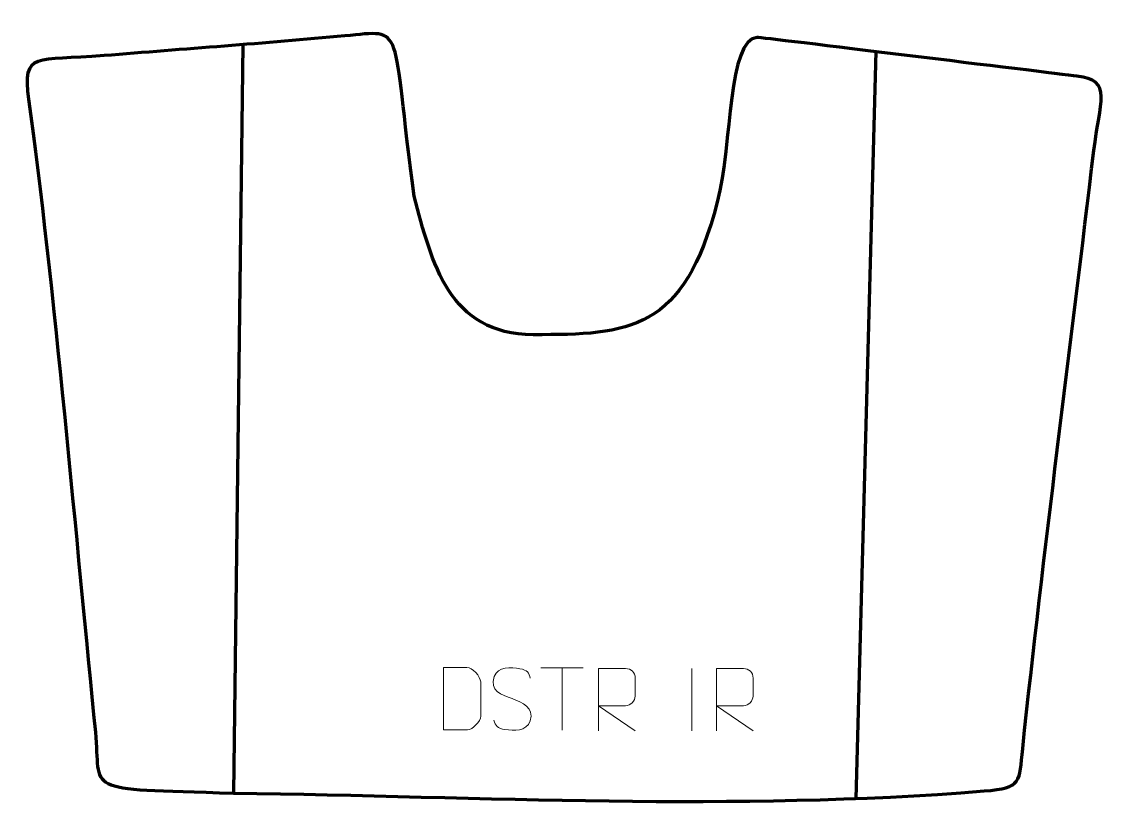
# Model space of a CAD drawing. Header units: millimetres. Extents: x -192 to 245, y 62 to 378.
import ezdxf

# ---------------------------------------------------------------- set-up
doc = ezdxf.new("R2010")
doc.units = ezdxf.units.MM
doc.header["$MEASUREMENT"] = 0
for name, color, linetype in [('layer 1', 7, 'Continuous'), ('layer 2', 7, 'Continuous'), ('layer 3', 7, 'Continuous')]:
    doc.layers.add(name, color=color, linetype=linetype)

msp = doc.modelspace()

# ---------------------------------------------------------------- linework, layer by layer
at = {"layer": 'layer 1', "color": 250, "lineweight": 9}
for points, knots in [([(-23.2488, 94.6383), (-20.917, 94.6387), (-15.9668, 94.6147), (-13.6353, 94.6144), (-13.6353, 94.6144), (-11.7103, 94.509), (-8.3917, 98.0506), (-8.4029, 100.0679), (-8.4029, 100.0679), (-8.4033, 105.838), (-8.4033, 108.0077), (-8.4029, 113.777), (-8.4029, 113.777), (-8.4072, 115.9151), (-11.7817, 119.5752), (-13.9341, 119.5617), (-13.9341, 119.5617), (-16.2598, 119.5617), (-20.9841, 119.5617), (-23.3102, 119.5617), (-23.3102, 119.5617), (-23.3098, 113.8148), (-23.2485, 100.3856), (-23.2488, 94.6383)], [0, 0, 0, 0, 0.14285714, 0.14285714, 0.14285714, 0.14285714, 0.28571429, 0.28571429, 0.28571429, 0.28571429, 0.42857143, 0.42857143, 0.42857143, 0.42857143, 0.57142857, 0.57142857, 0.57142857, 0.57142857, 0.71428571, 0.71428571, 0.71428571, 0.71428571, 1, 1, 1, 1]), ([(4.1435, 107.0869), (-0.1048, 108.5573), (-5.0129, 110.3531), (-3.0078, 115.8734), (-3.0078, 115.8734), (-1.5043, 120.0133), (3.7093, 119.6248), (7.3129, 119.0237), (7.3129, 119.0237), (10.1735, 118.5466), (11.0382, 117.3334), (11.3488, 115.2492)], [0, 0, 0, 0, 0.25, 0.25, 0.25, 0.25, 0.5, 0.5, 0.5, 0.5, 1, 1, 1, 1]), ([(38.7206, 94.1567), (38.7206, 94.1567), (38.7206, 119.1102), (38.7206, 119.1102), (38.7206, 119.1102), (42.3153, 119.1102), (45.9108, 119.1102), (49.506, 119.1102), (49.506, 119.1102), (51.8313, 119.0725), (53.3886, 117.5825), (53.3845, 115.2161), (53.3845, 115.2161), (53.3841, 113.1806), (53.3841, 110.1212), (53.3845, 108.0852), (53.3845, 108.0852), (53.378, 106.2097), (51.5657, 104.2679), (49.5562, 104.2488), (49.5562, 104.2488), (49.5562, 104.2488), (38.7206, 104.2488), (38.7206, 104.2488), (38.7206, 104.2488), (38.7206, 104.2488), (53.3752, 94.1567), (53.3752, 94.1567)], [0, 0, 0, 0, 0.125, 0.125, 0.125, 0.125, 0.25, 0.25, 0.25, 0.25, 0.375, 0.375, 0.375, 0.375, 0.5, 0.5, 0.5, 0.5, 0.625, 0.625, 0.625, 0.625, 0.75, 0.75, 0.75, 0.75, 1, 1, 1, 1]), ([(85.8606, 94.1567), (85.8606, 94.1567), (85.8606, 119.1102), (85.8606, 119.1102), (85.8606, 119.1102), (89.4553, 119.1102), (93.0508, 119.1102), (96.646, 119.1102), (96.646, 119.1102), (98.9713, 119.0725), (100.5286, 117.5825), (100.5245, 115.2161), (100.5245, 115.2161), (100.5241, 113.1806), (100.5241, 110.1212), (100.5245, 108.0852), (100.5245, 108.0852), (100.518, 106.2097), (98.7057, 104.2679), (96.6962, 104.2488), (96.6962, 104.2488), (96.6962, 104.2488), (85.8606, 104.2488), (85.8606, 104.2488), (85.8606, 104.2488), (85.8606, 104.2488), (100.5152, 94.1567), (100.5152, 94.1567)], [0, 0, 0, 0, 0.125, 0.125, 0.125, 0.125, 0.25, 0.25, 0.25, 0.25, 0.375, 0.375, 0.375, 0.375, 0.5, 0.5, 0.5, 0.5, 0.625, 0.625, 0.625, 0.625, 0.75, 0.75, 0.75, 0.75, 1, 1, 1, 1]), ([(4.1435, 107.0868), (8.1621, 105.4401), (13.1916, 103.5518), (11.3576, 98.1915), (11.3576, 98.1915), (9.8978, 93.9251), (4.987, 94.1818), (1.2609, 94.7365), (1.2609, 94.7365), (-1.4891, 95.1463), (-2.71, 96.3598), (-3.088, 98.472)], [0, 0, 0, 0, 0.25, 0.25, 0.25, 0.25, 0.5, 0.5, 0.5, 0.5, 1, 1, 1, 1])]:
    msp.add_open_spline(points, degree=3, knots=knots, dxfattribs=at)
for points in [[(15.6445, 119.3663), (15.6445, 119.3663), (32.6317, 119.3663), (32.6317, 119.3663)], [(24.1383, 94.4363), (24.1383, 94.4363), (24.1383, 119.3899), (24.1383, 119.3899)], [(76.0526, 119.1205), (76.0526, 119.1205), (76.0526, 94.1464), (76.0526, 94.1464)]]:
    msp.add_open_spline(points, degree=3, dxfattribs=at)
at = {"layer": 'layer 2', "color": 142, "lineweight": 158}
for points in [[(-103.5856, 368.5424), (-103.5856, 368.5424), (-107.2697, 69.3344), (-107.2697, 69.3344)], [(149.6783, 365.7444), (149.6783, 365.7444), (141.6633, 67.1492), (141.6633, 67.1492)]]:
    msp.add_open_spline(points, degree=3, dxfattribs=at)
at = {"layer": 'layer 3', "color": 242, "lineweight": 158}
msp.add_open_spline([(-35.0215, 307.9358), (-27.9399, 281.3124), (-21.1783, 252.7274), (12.6351, 252.5963), (12.6351, 252.5963), (51.1259, 252.447), (72.9643, 254.0695), (86.1789, 305.5274), (86.1789, 305.5274), (92.3025, 329.3729), (90.4043, 370.9481), (102.2145, 371.3971), (102.2145, 371.3971), (103.8095, 371.4577), (217.9304, 357.3342), (230.0641, 355.9729), (230.0641, 355.9729), (244.5544, 354.3471), (239.1639, 345.7198), (236.8287, 326.2109), (236.8287, 326.2109), (227.5218, 248.2439), (216.6089, 164.7279), (208.3708, 87.1267), (208.3708, 87.1267), (206.9415, 73.663), (208.3324, 71.4051), (192.9459, 70.1603), (192.9459, 70.1603), (93.2668, 62.0965), (-7.3028, 67.9445), (-107.2697, 69.3344), (-107.2697, 69.3344), (-169.6372, 71.0938), (-160.0738, 69.5625), (-162.5194, 93.7297), (-162.5194, 93.7297), (-169.9289, 166.9479), (-179.2736, 275.5247), (-189.2314, 346.7336), (-189.2314, 346.7336), (-191.9288, 366.023), (-186.2465, 361.917), (-159.0486, 364.14), (-159.0486, 364.14), (-126.9592, 366.7765), (-94.8534, 369.0528), (-62.7918, 372.0385), (-62.7918, 372.0385), (-37.8932, 374.3573), (-44.3856, 377.6645), (-35.0215, 307.9358)], degree=3, knots=[0, 0, 0, 0, 0.07142857, 0.07142857, 0.07142857, 0.07142857, 0.14285714, 0.14285714, 0.14285714, 0.14285714, 0.21428571, 0.21428571, 0.21428571, 0.21428571, 0.28571429, 0.28571429, 0.28571429, 0.28571429, 0.35714286, 0.35714286, 0.35714286, 0.35714286, 0.42857143, 0.42857143, 0.42857143, 0.42857143, 0.5, 0.5, 0.5, 0.5, 0.57142857, 0.57142857, 0.57142857, 0.57142857, 0.64285714, 0.64285714, 0.64285714, 0.64285714, 0.71428571, 0.71428571, 0.71428571, 0.71428571, 0.78571429, 0.78571429, 0.78571429, 0.78571429, 0.85714286, 0.85714286, 0.85714286, 0.85714286, 1, 1, 1, 1], dxfattribs=at)

doc.saveas('drawing.dxf')
